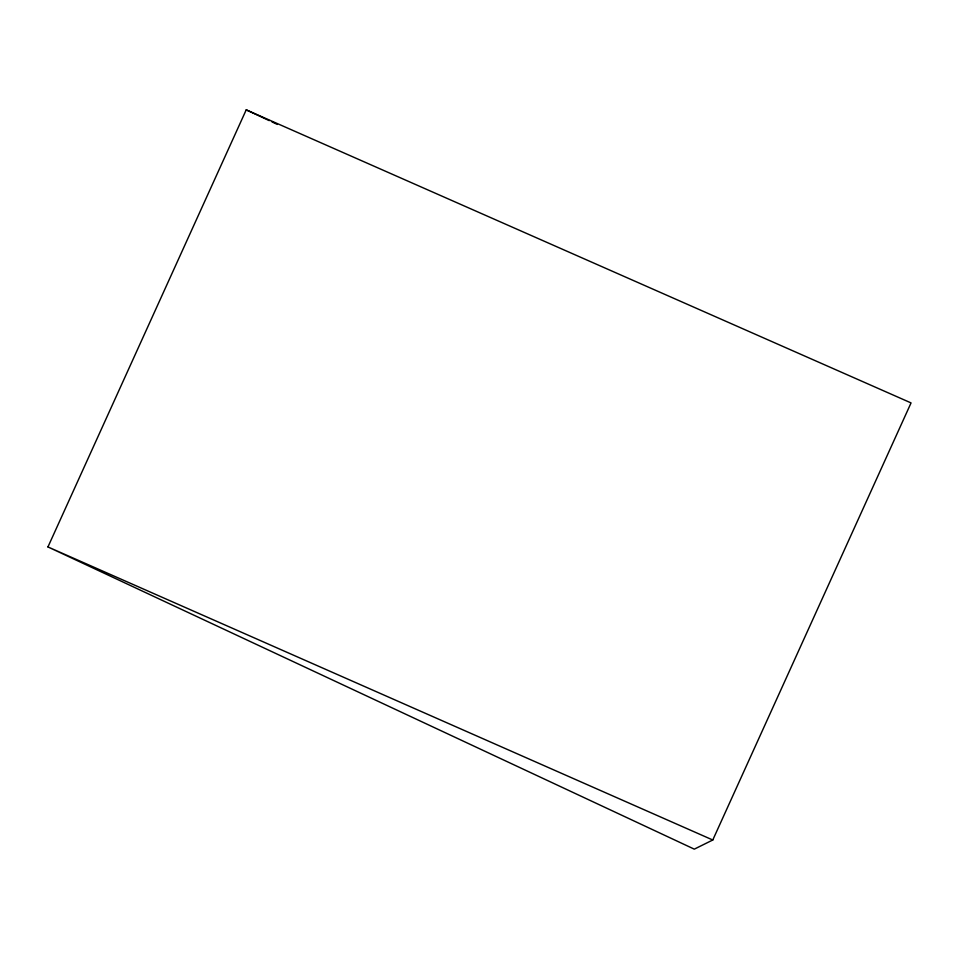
<?xml version="1.0" encoding="UTF-8"?>
<svg xmlns="http://www.w3.org/2000/svg" width="959" height="959" viewBox="0 0 959 959"><rect width="100%" height="100%" fill="white"/><g stroke="black" fill="none" stroke-linecap="round" stroke-linejoin="round"><path stroke-width="1.44" d="M47.95 546.942L246.223 109.853L911.05 402.912L712.777 840L694.292 849.147L47.95 546.942L712.777 840M246.223 109.853L269.263 120.63M271.972 121.901L277.391 124.43"/></g></svg>
